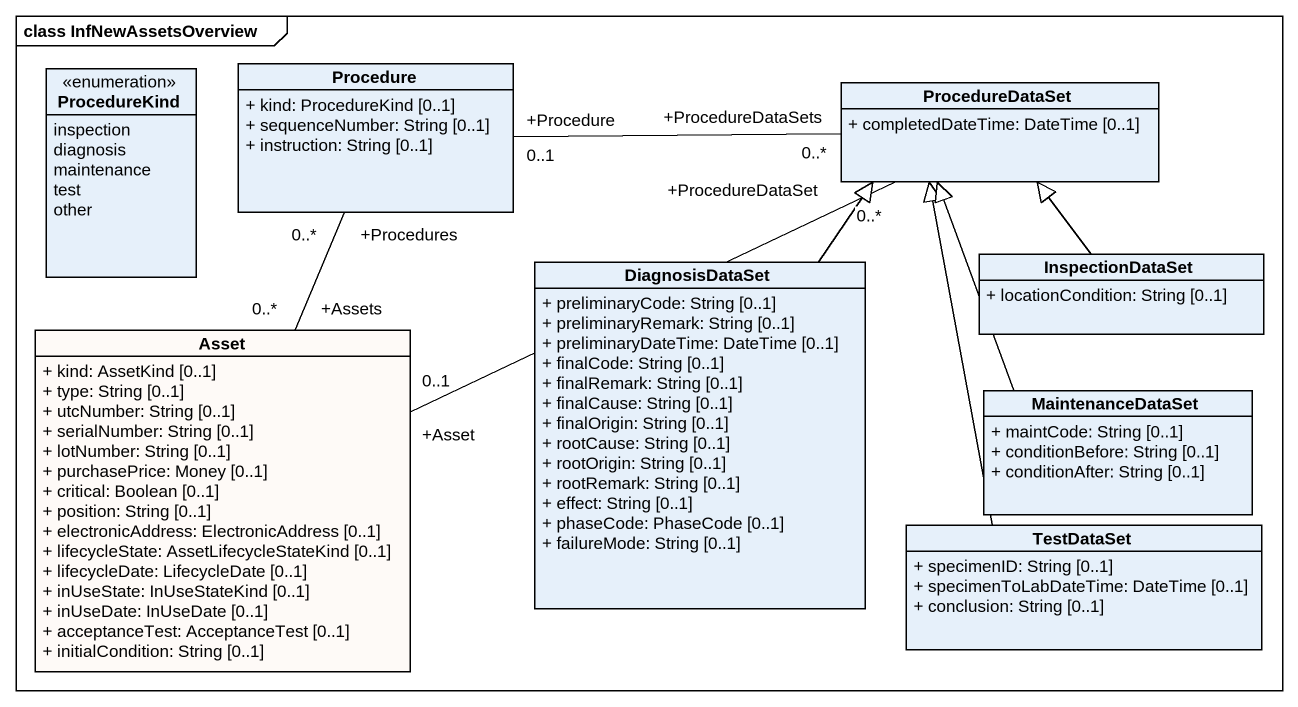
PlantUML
@startuml
mainframe class InfNewAssetsOverview
hide circle
hide empty members
skinparam classAttributeIconSize 0
enum ProcedureKind {
  inspection
  diagnosis
  maintenance
  test
  other
}
class Procedure {
  + kind: ProcedureKind [0..1]
  + sequenceNumber: String [0..1]
  + instruction: String [0..1]
}
class ProcedureDataSet {
  + completedDateTime: DateTime [0..1]
}
class DiagnosisDataSet {
  + preliminaryCode: String [0..1]
  + preliminaryRemark: String [0..1]
  + preliminaryDateTime: DateTime [0..1]
  + finalCode: String [0..1]
  + finalRemark: String [0..1]
  + finalCause: String [0..1]
  + finalOrigin: String [0..1]
  + rootCause: String [0..1]
  + rootOrigin: String [0..1]
  + rootRemark: String [0..1]
  + effect: String [0..1]
  + phaseCode: PhaseCode [0..1]
  + failureMode: String [0..1]
}
class InspectionDataSet {
  + locationCondition: String [0..1]
}
class Asset #FEFAF7 {
  + kind: AssetKind [0..1]
  + type: String [0..1]
  + utcNumber: String [0..1]
  + serialNumber: String [0..1]
  + lotNumber: String [0..1]
  + purchasePrice: Money [0..1]
  + critical: Boolean [0..1]
  + position: String [0..1]
  + electronicAddress: ElectronicAddress [0..1]
  + lifecycleState: AssetLifecycleStateKind [0..1]
  + lifecycleDate: LifecycleDate [0..1]
  + inUseState: InUseStateKind [0..1]
  + inUseDate: InUseDate [0..1]
  + acceptanceTest: AcceptanceTest [0..1]
  + initialCondition: String [0..1]
}
class MaintenanceDataSet {
  + maintCode: String [0..1]
  + conditionBefore: String [0..1]
  + conditionAfter: String [0..1]
}
class TestDataSet {
  + specimenID: String [0..1]
  + specimenToLabDateTime: DateTime [0..1]
  + conclusion: String [0..1]
}
Procedure "+Procedure\n0..1" -right- "+ProcedureDataSets\n0..*" ProcedureDataSet
Procedure "+Procedures\n0..*" -- "+Assets\n0..*" Asset
ProcedureDataSet "+ProcedureDataSet\n0..*" -left- "+Asset\n0..1" Asset
DiagnosisDataSet -up-|> ProcedureDataSet
InspectionDataSet -up-|> ProcedureDataSet
MaintenanceDataSet -up-|> ProcedureDataSet
TestDataSet -up-|> ProcedureDataSet
@enduml
